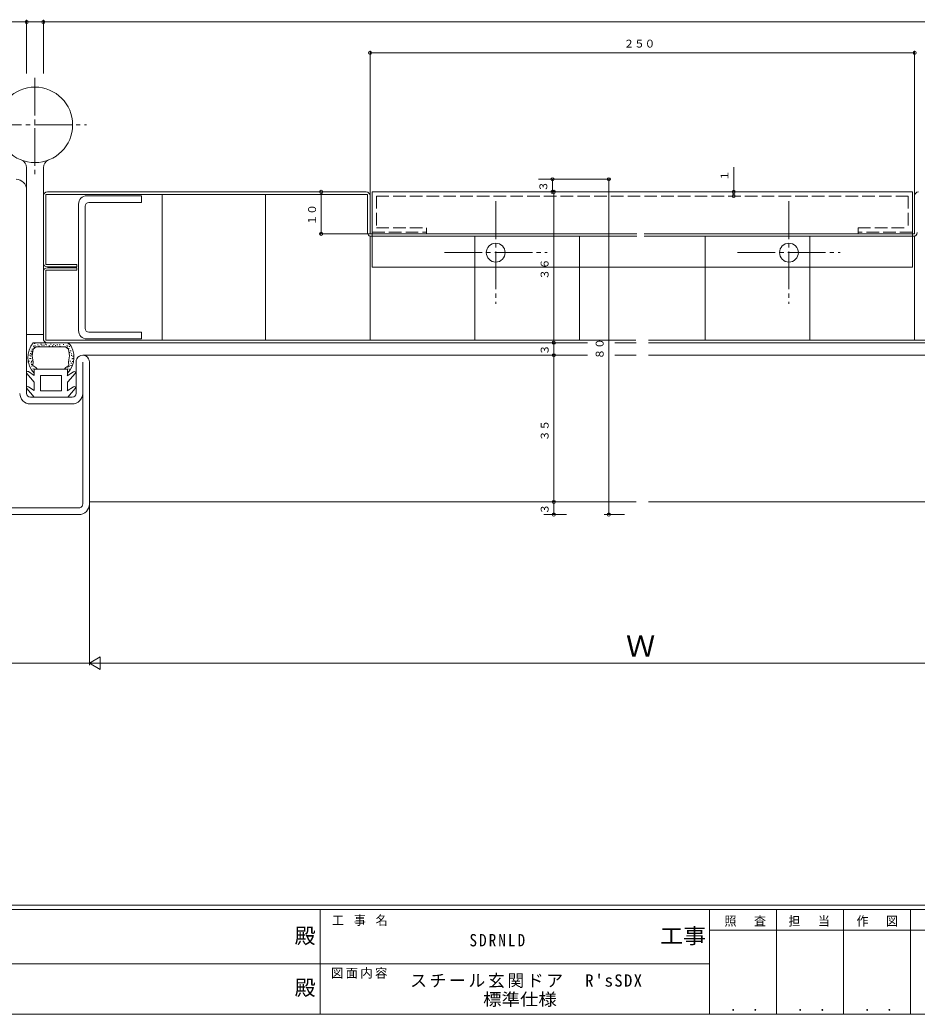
# Model space of a CAD drawing. Units: millimetres on the paper. Extents: x -297 to 270, y -210 to 193.
# Drawn here: x -91.6 to 122.5, y -210 to 27.3 of the extents above; entities that cross this region are included whole.
import ezdxf
from ezdxf.enums import TextEntityAlignment as Align

# ---------------------------------------------------------------- set-up
doc = ezdxf.new("R2010")
doc.units = ezdxf.units.MM
doc.linetypes.add('CHAIN2', pattern=[12, 9, -1, 1, -1])
doc.linetypes.add('DASHED3', pattern=[4, 3, -1])
for name, color, linetype, lineweight in [('0-1_USER1', 7, 'Continuous', 9), ('0-3_YKK_11', 6, 'Continuous', 9), ('0-4_YKK_12', 7, 'Continuous', 9), ('0-5_YSS_K', 2, 'Continuous', 9), ('0-7_YKK_D', 4, 'Continuous', 9)]:
    doc.layers.add(name, color=color, linetype=linetype, lineweight=lineweight)
doc.layers.add('0-2_YKK_ZWAK', color=7, linetype='Continuous')
doc.styles.add('ＭＳ ゴシック', font='')
doc.styles.get('ＭＳ ゴシック').set_extended_font_data('MS Gothic')

msp = doc.modelspace()

# ---------------------------------------------------------------- linework, layer by layer
at = {"layer": '0-1_USER1'}
for p, q in [((255, -184), (-295, -184)), ((228, -185), (-295, -185)), ((-20, -185), (-20, -210)), ((73, -185), (73, -210)), ((89, -185), (89, -210)), ((105, -185), (105, -210)), ((121, -185), (121, -210)), ((121.703, -189.999), (73, -189.999)), ((121.703, -189.999), (136, -189.999)), ((-111, -197.999), (-19, -197.999)), ((-19, -197.999), (73, -197.999)), ((-295, -210), (228, -210))]:
    msp.add_line(p, q, dxfattribs=at)
at = {"layer": '0-3_YKK_11'}
for p, q in [((-115.051, 26.758), (-90.051, 26.758)), ((-90.051, 14.449), (-90.051, 27.258)), ((-90.051, 14.449), (-90.051, 27.258)), ((-90.051, 26.758), (-86.05, 26.758)), ((-86.05, 14.447), (-86.05, 27.258)), ((-86.05, 14.447), (-86.05, 27.258)), ((-86.05, 26.758), (199.95, 26.758)), ((-8.051, -14.691), (-8.051, 19.901)), ((121.95, 19.401), (-8.051, 19.401)), ((121.95, -14.691), (121.95, 19.901)), ((78.762, -7.891), (78.762, -14.791)), ((32.164, -10.791), (38.312, -10.791)), ((35.506, -13.791), (35.506, -10.791)), ((38.312, -10.791), (49.451, -10.791)), ((48.951, -10.791), (48.951, -90.791)), ((-19.708, -13.791), (-19.708, -23.791)), ((35.806, -49.791), (35.806, -13.791)), ((-8.051, -23.791), (-20.208, -23.791)), ((35.824, -52.791), (35.824, -49.791)), ((35.824, -52.791), (35.824, -87.791)), ((-75.05, -88.291), (-75.05, -126.757)), ((35.824, -87.791), (35.824, -90.791)), ((38.82, -90.791), (33.454, -90.791)), ((52.718, -90.791), (47.824, -90.791)), ((-75.05, -92.92), (-75.05, -126.757)), ((-75.05, -92.92), (-75.05, -126.757)), ((-72.452, -124.757), (-75.05, -126.257)), ((-72.452, -127.757), (-72.452, -124.757)), ((-115.05, -126.257), (-75.05, -126.257)), ((-75.05, -126.257), (188.95, -126.257)), ((-72.452, -127.757), (-75.05, -126.257))]:
    msp.add_line(p, q, dxfattribs=at)
for centre, start, end in [((-90.051, 26.758), 0, 180), ((-90.051, 26.758), 0, 180), ((-90.051, 26.758), 180, 0), ((-90.051, 26.758), 180, 0), ((-86.05, 26.758), 0, 180), ((-86.05, 26.758), 0, 180), ((-86.05, 26.758), 180, 0), ((-86.05, 26.758), 180, 0), ((-8.051, 19.401), 0, 180), ((-8.051, 19.401), 180, 0), ((121.95, 19.401), 0, 180), ((121.95, 19.401), 180, 0), ((35.506, -10.791), 0, 180), ((35.506, -10.791), 180, 0), ((48.951, -10.791), 0, 180), ((48.951, -10.791), 180, 0), ((-19.708, -13.791), 0, 180), ((-19.708, -13.791), 180, 0), ((35.506, -13.791), 0, 180), ((35.506, -13.791), 180, 0), ((35.806, -13.791), 0, 180), ((35.806, -13.791), 180, 0), ((78.762, -13.791), 0, 180), ((78.762, -13.791), 180, 0), ((78.762, -14.791), 0, 180), ((78.762, -14.791), 180, 0), ((-19.708, -23.791), 0, 180), ((-19.708, -23.791), 180, 0), ((35.806, -49.791), 0, 180), ((35.806, -49.791), 180, 0), ((35.824, -49.791), 0, 180), ((35.824, -49.791), 180, 0), ((35.824, -52.791), 0, 180), ((35.824, -52.791), 0, 180), ((35.824, -52.791), 180, 0), ((35.824, -52.791), 180, 0), ((35.824, -87.791), 0, 180), ((35.824, -87.791), 0, 180), ((35.824, -87.791), 180, 0), ((35.824, -87.791), 180, 0), ((35.824, -90.791), 0, 180), ((35.824, -90.791), 180, 0), ((48.951, -90.791), 0, 180), ((48.951, -90.791), 180, 0)]:
    msp.add_arc(centre, 0.375, start, end, dxfattribs=at)
at = {"layer": '0-4_YKK_12'}
for p, q in [((-90.051, -13.291), (-90.05, -61.891)), ((-7.55, -13.791), (-7.55, -31.791)), ((-62.651, -14.692), (-75.651, -14.692)), ((-77.651, -16.692), (-77.651, -46.892)), ((-76.051, -46.391), (-76.051, -17.192)), ((121.45, -31.791), (-7.55, -31.791)), ((-78.25, -61.891), (-78.251, -54.391)), ((-76.65, -88.291), (-76.651, -54.391)), ((-75.05, -54.391), (-75.05, -88.291)), ((-89.15, -62.791), (-79.15, -62.791)), ((-79.15, -64.391), (-89.15, -64.391)), ((-112.55, -89.191), (-77.55, -89.191)), ((-77.55, -90.791), (-112.55, -90.791))]:
    msp.add_line(p, q, dxfattribs=at)
at = {"layer": '0-4_YKK_12', "linetype": 'DASHED3'}
for p, q in [((-6.55, -14.791), (-6.55, -22.391)), ((-6.55, -14.791), (120.45, -14.791)), ((120.45, -14.791), (120.45, -22.391)), ((-7.55, -23.391), (5.45, -23.391)), ((-6.55, -22.391), (5.45, -22.391)), ((5.45, -22.391), (5.45, -23.391)), ((108.45, -22.391), (120.45, -22.391)), ((108.45, -22.391), (108.45, -23.391)), ((121.45, -23.391), (108.45, -23.391))]:
    msp.add_line(p, q, dxfattribs=at)
at = {"layer": '0-4_YKK_12', "linetype": 'CHAIN2'}
for p, q in [((21.95, -16.041), (21.95, -40.541)), ((91.95, -16.041), (91.95, -40.541)), ((9.7, -28.291), (34.2, -28.291)), ((79.7, -28.291), (104.2, -28.291))]:
    msp.add_line(p, q, dxfattribs=at)
at = {"layer": '0-4_YKK_12'}
for points in [[(-7.55, -13.791), (121.45, -13.791), (121.45, -31.791)], [(-75.151, -16.292), (-62.651, -16.292), (-62.651, -14.692)], [(-75.651, -48.892), (-62.651, -48.891), (-62.651, -47.292), (-75.151, -47.292)]]:
    msp.add_lwpolyline(points, dxfattribs=at)
for centre in [(21.95, -28.291), (91.95, -28.291)]:
    msp.add_circle(centre, 2.25, dxfattribs=at)
for centre, radius, start, end in [((-92.551, -13.291), 2.5, 0.00026, 90), ((-75.651, -16.692), 2, 90, 180), ((-75.151, -17.192), 0.9, 90, 180), ((-75.651, -46.892), 2, 180, 270), ((-75.151, -46.391), 0.9, 180, 270), ((-76.651, -54.391), 1.6, 0.00026, 180.00081), ((-89.15, -61.891), 2.5, 180.00026, 270), ((-89.15, -61.891), 0.9, 180.00026, 270), ((-79.15, -61.891), 2.5, 270, 0.00026), ((-79.15, -61.891), 0.9, 270, 359.9993), ((-77.55, -88.291), 2.5, 270, 0.00026), ((-77.55, -88.291), 0.9, 270, 0.00026)]:
    msp.add_arc(centre, radius, start, end, dxfattribs=at)
at = {"layer": '0-5_YSS_K', "linetype": 'CHAIN2'}
for p, q in [((-88.05, 13.454), (-88.05, -9.75)), ((-100.227, 2.209), (-75.754, 2.209))]:
    msp.add_line(p, q, dxfattribs=at)
at = {"layer": '0-5_YSS_K'}
for p, q in [((-8.951, -13.791), (-85.05, -13.791)), ((-86.05, -14.791), (-86.05, -30.691)), ((-85.45, -14.391), (-8.651, -14.391)), ((-85.45, -14.391), (-85.45, -31.091)), ((-57.651, -49.191), (-57.651, -14.391)), ((-33.051, -49.191), (-33.051, -14.391)), ((-8.651, -14.391), (-8.651, -23.491)), ((-8.051, -14.691), (-8.051, -23.791)), ((121.95, -14.691), (121.95, -23.791)), ((5.45, -23.391), (5.45, -23.791)), ((108.45, -23.391), (108.45, -23.791)), ((-8.051, -23.791), (55.603, -23.791)), ((-8.051, -49.191), (-8.051, -24.391)), ((-7.751, -24.391), (55.603, -24.391)), ((16.949, -49.191), (16.949, -24.391)), ((41.949, -49.191), (41.949, -24.391)), ((121.95, -23.791), (57.386, -23.791)), ((121.65, -24.391), (57.386, -24.391)), ((71.95, -49.191), (71.95, -24.391)), ((96.95, -49.191), (96.95, -24.391)), ((121.95, -49.191), (121.95, -24.391)), ((-86.05, -32.891), (-86.05, -48.791)), ((-78.051, -31.091), (-85.45, -31.091)), ((-85.45, -32.491), (-85.45, -49.191)), ((-85.45, -32.491), (-78.051, -32.491)), ((-78.051, -31.691), (-85.05, -31.691)), ((-78.051, -31.891), (-85.05, -31.891)), ((-78.05, -31.091), (-78.05, -31.691)), ((-78.05, -31.891), (-78.05, -32.491)), ((55.402, -49.191), (-85.45, -49.191)), ((-83.242, -49.791), (43.869, -49.791)), ((50.413, -49.791), (55.449, -49.791)), ((58.449, -49.191), (199.35, -49.191)), ((58.449, -49.791), (198.95, -49.791)), ((43.869, -52.791), (-76.651, -52.791)), ((55.449, -52.791), (50.413, -52.791)), ((190.586, -52.791), (58.449, -52.791)), ((-75.05, -87.791), (55.449, -87.791)), ((58.449, -87.791), (188.95, -87.791))]:
    msp.add_line(p, q, dxfattribs=at)
for centre, radius, start, end in [((-85.05, -14.791), 1, 90, 180), ((-8.951, -14.691), 0.9, 0, 90), ((122.85, -14.691), 0.9, 90, 179.99998), ((-7.751, -23.491), 0.9, 179.99998, 270), ((121.65, -23.491), 0.9, 270, 359.99998), ((-85.05, -30.691), 1, 180, 270), ((-85.05, -32.891), 1, 90, 180), ((-85.05, -48.791), 1, 180, 270)]:
    msp.add_arc(centre, radius, start, end, dxfattribs=at)
at = {"layer": '0-7_YKK_D'}
for p, q in [((-90.05, -8.038), (-90.05, -13.291)), ((-86.05, -8.038), (-86.05, -47.791)), ((-90.05, -47.791), (-86.05, -47.791)), ((-80.003, -49.791), (-88.489, -49.791)), ((-89.027, -51.793), (-88.827, -51.793)), ((-88.813, -51.316), (-88.613, -51.316)), ((-88.789, -52.02), (-88.589, -52.02)), ((-88.753, -51.781), (-88.553, -51.781)), ((-88.453, -51.339), (-88.727, -52.897)), ((-88.479, -50.576), (-88.279, -50.576)), ((-87.765, -50.791), (-88.453, -51.339)), ((-88.288, -50.875), (-88.088, -50.875)), ((-88.228, -49.944), (-88.028, -49.944)), ((-88.133, -50.493), (-87.933, -50.493)), ((-87.765, -50.791), (-80.727, -50.791)), ((-87.453, -50.289), (-87.253, -50.289)), ((-87.167, -50.575), (-86.967, -50.575)), ((-86.72, -50.092), (-86.52, -50.092)), ((-86.452, -50.36), (-86.252, -50.36)), ((-86.005, -50.378), (-85.805, -50.378)), ((-85.648, -50.146), (-85.448, -50.146)), ((-85.379, -50.289), (-85.179, -50.289)), ((-84.718, -50.521), (-84.518, -50.521)), ((-84.379, -50.11), (-84.179, -50.11)), ((-83.932, -50.521), (-83.732, -50.521)), ((-83.646, -50.182), (-83.446, -50.182)), ((-83.253, -50.468), (-83.053, -50.468)), ((-82.824, -50.325), (-82.624, -50.325)), ((-82.234, -50.271), (-82.034, -50.271)), ((-82.162, -50.664), (-81.962, -50.664)), ((-81.322, -50.2), (-81.122, -50.2)), ((-80.039, -51.339), (-80.727, -50.791)), ((-80.642, -49.825), (-80.442, -49.825)), ((-80.518, -50.486), (-80.318, -50.486)), ((-80.451, -50.934), (-80.251, -50.934)), ((-80.331, -50.588), (-80.131, -50.588)), ((-80.212, -50.087), (-80.012, -50.087)), ((-80.045, -51.173), (-79.845, -51.173)), ((-79.764, -52.897), (-80.039, -51.339)), ((-79.914, -50.696), (-79.714, -50.696)), ((-79.854, -52.091), (-79.654, -52.091)), ((-79.64, -51.71), (-79.44, -51.71)), ((-89.65, -54.493), (-89.65, -53.791)), ((-89.528, -54.179), (-89.328, -54.179)), ((-89.338, -53.547), (-89.138, -53.547)), ((-89.326, -52.783), (-89.126, -52.783)), ((-89.194, -52.39), (-88.994, -52.39)), ((-89.159, -53.571), (-88.959, -53.571)), ((-89.123, -52.974), (-88.923, -52.974)), ((-88.992, -54.262), (-88.792, -54.262)), ((-88.92, -52.521), (-88.72, -52.521)), ((-88.765, -54.095), (-88.565, -54.095)), ((-88.727, -52.897), (-88.457, -54.377)), ((-88.457, -54.377), (-88.555, -55.185)), ((-80.034, -54.377), (-79.764, -52.897)), ((-79.937, -55.185), (-80.034, -54.377)), ((-79.687, -54.167), (-79.487, -54.167)), ((-79.437, -52.425), (-79.237, -52.425)), ((-79.413, -52.843), (-79.213, -52.843)), ((-79.282, -53.666), (-79.082, -53.666)), ((-79.127, -54.274), (-78.927, -54.274)), ((-79.115, -52.986), (-78.915, -52.986)), ((-79.079, -53.523), (-78.879, -53.523)), ((-88.246, -57.572), (-89.594, -56.67)), ((-88.997, -54.594), (-88.797, -54.594)), ((-88.95, -55.017), (-88.75, -55.017)), ((-88.891, -55.404), (-88.691, -55.404)), ((-88.563, -56.025), (-88.363, -56.025)), ((-88.555, -55.185), (-87.821, -55.68)), ((-88.246, -56.091), (-84.246, -56.091)), ((-88.246, -57.572), (-88.246, -56.091)), ((-80.246, -56.091), (-84.246, -56.091)), ((-80.671, -55.68), (-79.937, -55.185)), ((-80.324, -57.664), (-78.877, -56.696)), ((-80.317, -55.756), (-80.117, -55.756)), ((-80.246, -57.657), (-80.246, -56.091)), ((-80.024, -55.427), (-79.824, -55.427)), ((-79.965, -56.131), (-79.765, -56.131)), ((-79.543, -55.251), (-79.343, -55.251)), ((-79.484, -54.688), (-79.284, -54.688)), ((-88.246, -59.191), (-89.99, -57.113)), ((-88.246, -61.172), (-88.246, -59.191)), ((-86.746, -61.291), (-86.746, -57.591)), ((-86.746, -57.591), (-84.246, -57.591)), ((-81.746, -57.591), (-84.246, -57.591)), ((-81.746, -61.291), (-81.746, -57.591)), ((-80.246, -59.191), (-80.164, -59.144)), ((-80.246, -61.257), (-80.246, -59.191)), ((-80.164, -59.144), (-78.48, -57.138)), ((-88.246, -62.791), (-89.99, -60.713)), ((-88.246, -61.172), (-89.594, -60.27)), ((-84.246, -61.291), (-86.746, -61.291)), ((-84.246, -61.291), (-81.746, -61.291)), ((-80.324, -61.264), (-78.877, -60.296)), ((-84.15, -62.791), (-88.246, -62.791)), ((-84.15, -62.791), (-80.246, -62.791))]:
    msp.add_line(p, q, dxfattribs=at)
msp.add_lwpolyline([(-80.246, -62.791), (-80.164, -62.744), (-78.48, -60.738)], dxfattribs=at)
msp.add_circle((-88.05, 2.209), 9, dxfattribs=at)
for centre, radius, start, end in [((-92.05, -8.038), 2, 0, 68.67654), ((-84.05, -8.038), 2, 111.32385, 180), ((-84.246, -53.291), 5.5, 140.48035, 223.34175), ((-84.246, -53.291), 5.5, 316.65823, 39.51962), ((-89.76, -56.92), 0.3, 56.21114, 220.00243), ((-84.246, -53.291), 4.3, 213.74989, 220.62927), ((-84.246, -53.291), 4.3, 319.3705, 326.24989), ((-78.71, -56.945), 0.3, 319.99756, 123.78885), ((-89.76, -60.52), 0.3, 56.21114, 220.00243), ((-78.71, -60.545), 0.3, 319.99756, 123.78885)]:
    msp.add_arc(centre, radius, start, end, dxfattribs=at)

# ---------------------------------------------------------------- texts
at = {"layer": '0-1_USER1', "color": 3, "style": 'ＭＳ ゴシック'}
for p in [(-26.058, -194.254), (-26.058, -206.627)]:
    msp.add_text('殿', height=3.666, dxfattribs=at).set_placement(p, align=Align.BOTTOM_LEFT)
at = {"layer": '0-1_USER1', "color": 3, "style": 'ＭＳ ゴシック', "width": 1.1}
msp.add_text('工事', height=3.666, dxfattribs=at).set_placement((61.165, -194.254), align=Align.BOTTOM_LEFT)
at = {"layer": '0-1_USER1', "char_height": 2.199, "attachment_point": 7, "style": 'ＭＳ ゴシック'}
for s, insert in [('\\T1.22;\\W0.95;工\\~事\\~名', (-17.134, -188.952)), ('\\T1.24;\\W0.95;照\\~\\~査', (76.564, -189.129)), ('\\T1.24;\\W0.95;担\\~\\~当', (91.825, -189.129)), ('\\T1.24;\\W0.95;作\\~\\~図', (108.086, -189.116)), ('\\T1.17;図面内容', (-17.416, -201.534)), ('\\T1.24;\\W0.95;\\~．\\~．', (76.182, -209.247)), ('\\T1.24;\\W0.95;\\~．\\~．', (92.182, -209.247)), ('\\T1.24;\\W0.95;\\~．\\~．', (108.182, -209.247))]:
    msp.add_mtext(s, dxfattribs=dict(at, insert=insert))
at = {"layer": '0-2_YKK_ZWAK', "style": 'ＭＳ ゴシック', "width": 1.1}
msp.add_text('標準仕様', height=2.933, dxfattribs=at).set_placement((18.933, -208.826), align=Align.BOTTOM_LEFT)
at = {"layer": '0-2_YKK_ZWAK', "char_height": 2.933, "attachment_point": 7, "style": 'ＭＳ ゴシック'}
for s, insert in [('\\T1.28;\\W0.9;SDRNLD', (15.683, -193.881)), ("\\T1.16;スチール玄関ドア\u3000R'sSDX", (1.54, -203.799))]:
    msp.add_mtext(s, dxfattribs=dict(at, insert=insert))
at = {"layer": '0-3_YKK_11', "color": 4, "style": 'ＭＳ ゴシック'}
msp.add_text('２５０', height=1.833, dxfattribs=at).set_placement((52.505, 20.101), align=Align.BOTTOM_LEFT)
for s, p in [('１', (78.062, -11.136)), ('３', (34.806, -13.736)), ('１０', (-20.408, -21.736)), ('３６', (35.106, -34.736)), ('８０', (48.251, -53.736)), ('３', (35.124, -52.736)), ('３５', (35.124, -73.236)), ('３', (35.124, -90.736))]:
    msp.add_text(s, height=1.833, rotation=90, dxfattribs=at).set_placement(p, align=Align.BOTTOM_LEFT)
at = {"layer": '0-3_YKK_11', "color": 2, "style": 'ＭＳ ゴシック'}
msp.add_text('Ｗ', height=5.132, dxfattribs=at).set_placement((53.041, -126.257), align=Align.BOTTOM_LEFT)

doc.saveas('drawing.dxf')
